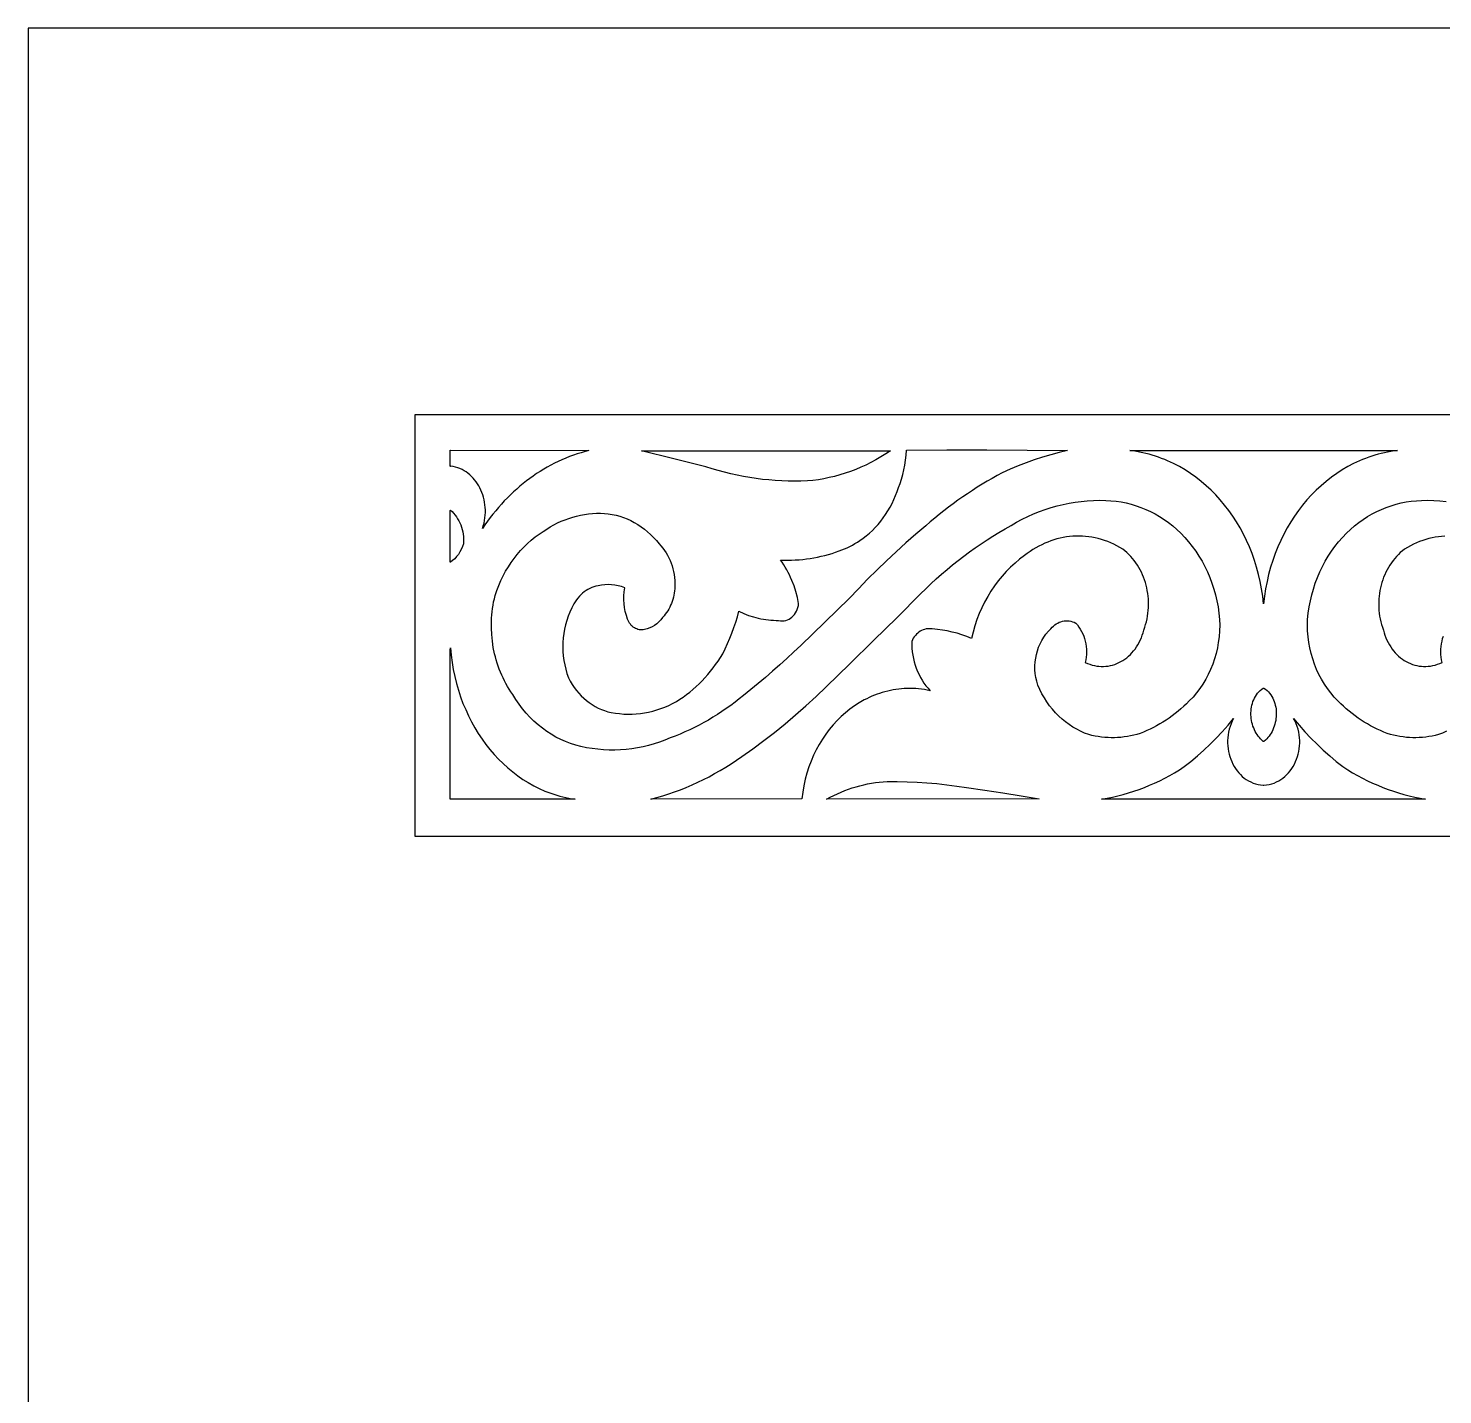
# Model space of a CAD drawing. Extents: x -200 to 200, y -245 to 245.
# Drawn here: x -200 to 1.2, y 50.5 to 245 of the extents above; entities that cross this region are included whole.
import ezdxf

# ---------------------------------------------------------------- set-up
doc = ezdxf.new("R2010")
doc.units = 0
doc.layers.add('LAYER_1', color=18, linetype='CONTINUOUS')
doc.layers.add('LAYER_2', color=174, linetype='CONTINUOUS')

msp = doc.modelspace()

# ---------------------------------------------------------------- linework, layer by layer
at = {"layer": 'LAYER_1'}
for points in [[(-200, -245), (200, -245), (200, 245), (-200, 245)], [(-120.24, 184.9), (-120.8, 184.75), (-121.36, 184.59), (-121.91, 184.42), (-122.46, 184.23), (-123, 184.03), (-123.54, 183.81), (-124.08, 183.58), (-124.61, 183.34), (-125.13, 183.09), (-125.65, 182.82), (-126.17, 182.53), (-126.68, 182.24), (-127.18, 181.93), (-127.68, 181.61), (-128.17, 181.27), (-128.65, 180.93), (-129.13, 180.57), (-129.6, 180.2), (-130.06, 179.82), (-130.52, 179.42), (-130.97, 179.01), (-131.41, 178.59), (-131.85, 178.16), (-132.28, 177.72), (-132.69, 177.27), (-133.11, 176.81), (-133.51, 176.33), (-133.9, 175.84), (-134.29, 175.35), (-134.66, 174.84), (-135.03, 174.32), (-135.39, 173.79), (-135.27, 174.17), (-135.17, 174.55), (-135.09, 174.93), (-135.03, 175.3), (-134.99, 175.68), (-134.97, 176.06), (-134.97, 176.44), (-134.99, 176.81), (-135.03, 177.18), (-135.08, 177.54), (-135.15, 177.9), (-135.24, 178.25), (-135.34, 178.59), (-135.47, 178.93), (-135.6, 179.25), (-135.75, 179.57), (-135.92, 179.88), (-136.1, 180.17), (-136.29, 180.45), (-136.5, 180.73), (-136.72, 180.98), (-136.96, 181.22), (-137.2, 181.45), (-137.46, 181.66), (-137.73, 181.85), (-138.01, 182.03), (-138.3, 182.19), (-138.6, 182.32), (-138.91, 182.44), (-139.23, 182.54), (-139.55, 182.61), (-139.89, 182.66), (-139.95, 182.65), (-139.95, 182.65), (-139.95, 182.65), (-140, 182.66), (-140, 184.97), (-139.95, 184.97), (-139.95, 184.97), (-139.95, 184.97)], [(-57.9, 184.97), (-52.18, 184.91), (-53.37, 184.62), (-54.55, 184.31), (-55.73, 183.96), (-56.89, 183.57), (-58.05, 183.16), (-59.2, 182.72), (-60.34, 182.24), (-61.47, 181.73), (-62.19, 181.34), (-62.9, 180.94), (-63.61, 180.53), (-64.31, 180.1), (-65.01, 179.67), (-65.7, 179.22), (-66.39, 178.76), (-67.07, 178.3), (-67.75, 177.82), (-68.42, 177.33), (-69.08, 176.84), (-69.74, 176.33), (-70.4, 175.81), (-71.04, 175.28), (-71.68, 174.74), (-72.32, 174.19), (-73.74, 172.99), (-75.15, 171.76), (-76.54, 170.5), (-77.91, 169.22), (-79.26, 167.92), (-80.6, 166.59), (-81.92, 165.23), (-83.22, 163.86), (-90.11, 157.17), (-91.1, 156.24), (-92.1, 155.32), (-93.11, 154.41), (-94.12, 153.51), (-95.15, 152.62), (-96.18, 151.75), (-97.22, 150.89), (-98.26, 150.04), (-98.86, 149.55), (-99.46, 149.08), (-100.08, 148.62), (-100.7, 148.17), (-101.33, 147.74), (-101.96, 147.33), (-102.6, 146.93), (-103.25, 146.54), (-103.91, 146.17), (-104.57, 145.82), (-105.24, 145.48), (-105.91, 145.15), (-106.59, 144.84), (-107.28, 144.55), (-107.97, 144.27), (-108.67, 144.01), (-109.43, 143.7), (-110.2, 143.41), (-110.98, 143.16), (-111.76, 142.93), (-112.55, 142.74), (-113.35, 142.59), (-114.15, 142.46), (-114.95, 142.36), (-115.75, 142.3), (-116.56, 142.27), (-117.37, 142.27), (-118.17, 142.31), (-118.98, 142.38), (-119.78, 142.48), (-120.58, 142.61), (-121.38, 142.77), (-122.12, 142.96), (-122.85, 143.2), (-123.56, 143.47), (-124.25, 143.78), (-124.93, 144.12), (-125.6, 144.51), (-126.25, 144.93), (-126.87, 145.38), (-127.48, 145.87), (-128.07, 146.4), (-128.63, 146.95), (-129.18, 147.54), (-129.7, 148.16), (-130.19, 148.8), (-130.65, 149.48), (-131.09, 150.19), (-131.35, 150.56), (-131.59, 150.94), (-131.83, 151.33), (-132.05, 151.72), (-132.26, 152.13), (-132.46, 152.53), (-132.65, 152.95), (-132.83, 153.37), (-133, 153.79), (-133.15, 154.22), (-133.3, 154.65), (-133.43, 155.09), (-133.55, 155.53), (-133.66, 155.98), (-133.85, 156.88), (-133.98, 157.79), (-134.07, 158.71), (-134.12, 159.64), (-134.12, 160.1), (-134.11, 160.57), (-134.09, 161.03), (-134.06, 161.5), (-134.01, 161.96), (-133.95, 162.43), (-133.88, 162.89), (-133.8, 163.35), (-133.7, 163.81), (-133.6, 164.27), (-133.35, 164.99), (-133.07, 165.7), (-132.77, 166.39), (-132.44, 167.06), (-132.09, 167.71), (-131.71, 168.35), (-131.31, 168.96), (-130.89, 169.55), (-130.44, 170.12), (-129.97, 170.66), (-129.48, 171.19), (-128.97, 171.68), (-128.44, 172.15), (-127.89, 172.6), (-127.33, 173.01), (-126.74, 173.4), (-126.24, 173.73), (-125.74, 174.04), (-125.23, 174.32), (-124.71, 174.59), (-124.18, 174.83), (-123.64, 175.05), (-123.1, 175.24), (-122.55, 175.41), (-122, 175.57), (-121.45, 175.69), (-120.89, 175.8), (-120.32, 175.88), (-119.76, 175.93), (-119.19, 175.97), (-118.62, 175.98), (-118.04, 175.96), (-117.49, 175.9), (-116.93, 175.81), (-116.39, 175.69), (-115.85, 175.55), (-115.32, 175.37), (-114.8, 175.16), (-114.29, 174.93), (-113.79, 174.66), (-113.3, 174.37), (-112.82, 174.06), (-112.36, 173.71), (-111.91, 173.34), (-111.47, 172.95), (-111.05, 172.53), (-110.65, 172.09), (-110.27, 171.62), (-110, 171.32), (-109.74, 171.01), (-109.5, 170.68), (-109.28, 170.34), (-109.07, 169.99), (-108.88, 169.63), (-108.71, 169.26), (-108.56, 168.87), (-108.42, 168.48), (-108.31, 168.08), (-108.21, 167.67), (-108.13, 167.26), (-108.07, 166.84), (-108.03, 166.41), (-108.02, 165.98), (-108.02, 165.55), (-108.03, 165.24), (-108.06, 164.93), (-108.1, 164.62), (-108.16, 164.32), (-108.22, 164.02), (-108.3, 163.72), (-108.4, 163.43), (-108.5, 163.15), (-108.62, 162.87), (-108.75, 162.6), (-108.89, 162.33), (-109.04, 162.08), (-109.2, 161.83), (-109.38, 161.59), (-109.56, 161.36), (-109.76, 161.14), (-110.02, 160.82), (-110.3, 160.52), (-110.6, 160.25), (-110.92, 160.02), (-111.25, 159.82), (-111.6, 159.65), (-111.97, 159.51), (-112.34, 159.42), (-112.53, 159.38), (-112.72, 159.37), (-112.9, 159.37), (-113.09, 159.4), (-113.27, 159.44), (-113.44, 159.5), (-113.61, 159.57), (-113.77, 159.66), (-113.93, 159.77), (-114.08, 159.89), (-114.22, 160.02), (-114.34, 160.17), (-114.46, 160.34), (-114.57, 160.51), (-114.66, 160.7), (-114.74, 160.9), (-114.92, 161.44), (-115.07, 161.98), (-115.18, 162.54), (-115.25, 163.1), (-115.28, 163.67), (-115.27, 164.24), (-115.22, 164.81), (-115.13, 165.38), (-115.6, 165.54), (-116.07, 165.66), (-116.54, 165.74), (-117.02, 165.8), (-117.5, 165.81), (-117.98, 165.8), (-118.47, 165.74), (-118.94, 165.66), (-119.24, 165.59), (-119.54, 165.5), (-119.83, 165.4), (-120.11, 165.27), (-120.39, 165.13), (-120.65, 164.97), (-120.91, 164.79), (-121.15, 164.59), (-121.39, 164.38), (-121.61, 164.15), (-121.83, 163.91), (-122.03, 163.65), (-122.22, 163.38), (-122.39, 163.09), (-122.55, 162.8), (-122.7, 162.49), (-122.96, 161.91), (-123.19, 161.32), (-123.4, 160.71), (-123.57, 160.1), (-123.71, 159.48), (-123.82, 158.85), (-123.89, 158.22), (-123.94, 157.58), (-123.95, 156.95), (-123.94, 156.31), (-123.89, 155.67), (-123.8, 155.04), (-123.69, 154.41), (-123.55, 153.78), (-123.37, 153.17), (-123.16, 152.56), (-122.91, 152.08), (-122.63, 151.62), (-122.33, 151.19), (-122.02, 150.77), (-121.69, 150.37), (-121.34, 150), (-120.97, 149.65), (-120.59, 149.32), (-120.19, 149.02), (-119.78, 148.74), (-119.35, 148.48), (-118.92, 148.25), (-118.47, 148.05), (-118.01, 147.88), (-117.54, 147.73), (-117.07, 147.62), (-116.48, 147.52), (-115.88, 147.45), (-115.29, 147.4), (-114.69, 147.38), (-114.1, 147.39), (-113.51, 147.42), (-112.92, 147.48), (-112.33, 147.57), (-111.75, 147.68), (-111.16, 147.81), (-110.59, 147.98), (-110.02, 148.17), (-109.45, 148.38), (-108.9, 148.62), (-108.35, 148.88), (-107.8, 149.17), (-107.31, 149.49), (-106.83, 149.82), (-106.36, 150.17), (-105.9, 150.53), (-105.45, 150.91), (-105.01, 151.31), (-104.58, 151.71), (-104.15, 152.13), (-103.74, 152.57), (-103.35, 153.02), (-102.96, 153.48), (-102.58, 153.96), (-102.22, 154.44), (-101.87, 154.94), (-101.53, 155.46), (-101.2, 155.98), (-100.85, 156.7), (-100.52, 157.44), (-100.2, 158.18), (-99.91, 158.93), (-99.63, 159.69), (-99.37, 160.46), (-99.13, 161.24), (-98.91, 162.02), (-98.23, 161.71), (-97.55, 161.44), (-96.85, 161.22), (-96.5, 161.12), (-96.15, 161.03), (-95.79, 160.96), (-95.43, 160.89), (-95.07, 160.84), (-94.71, 160.79), (-94.35, 160.76), (-93.99, 160.74), (-93.63, 160.72), (-93.26, 160.72), (-93, 160.68), (-92.75, 160.66), (-92.49, 160.68), (-92.25, 160.73), (-92.01, 160.81), (-91.78, 160.91), (-91.56, 161.04), (-91.36, 161.2), (-91.17, 161.38), (-91, 161.58), (-90.85, 161.8), (-90.71, 162.03), (-90.6, 162.29), (-90.51, 162.56), (-90.45, 162.85), (-90.41, 163.15), (-90.59, 163.99), (-90.81, 164.82), (-91.07, 165.63), (-91.38, 166.42), (-91.55, 166.81), (-91.73, 167.19), (-91.91, 167.56), (-92.11, 167.93), (-92.32, 168.29), (-92.54, 168.64), (-92.77, 168.99), (-93.01, 169.32), (-92.48, 169.31), (-91.95, 169.3), (-91.42, 169.31), (-90.89, 169.33), (-90.36, 169.36), (-89.83, 169.41), (-89.3, 169.47), (-88.78, 169.55), (-88.26, 169.63), (-87.73, 169.73), (-87.21, 169.85), (-86.69, 169.97), (-86.18, 170.11), (-85.66, 170.26), (-85.15, 170.43), (-84.65, 170.61), (-84.26, 170.75), (-83.88, 170.9), (-83.5, 171.07), (-83.13, 171.25), (-82.77, 171.45), (-82.41, 171.66), (-82.05, 171.88), (-81.71, 172.11), (-81.24, 172.43), (-80.79, 172.78), (-80.35, 173.15), (-79.92, 173.54), (-79.51, 173.95), (-79.12, 174.39), (-78.74, 174.84), (-78.38, 175.31), (-78.04, 175.79), (-77.72, 176.3), (-77.41, 176.82), (-77.13, 177.36), (-76.86, 177.91), (-76.62, 178.48), (-76.4, 179.07), (-76.2, 179.66), (-75.98, 180.23), (-75.79, 180.84), (-75.61, 181.48), (-75.46, 182.14), (-75.32, 182.82), (-75.22, 183.52), (-75.13, 184.23), (-75.08, 184.95), (-69.35, 184.99), (-63.63, 185)], [(-78.03, 184.42), (-78.71, 183.99), (-79.41, 183.58), (-80.12, 183.2), (-80.84, 182.84), (-81.56, 182.51), (-82.29, 182.2), (-83.03, 181.92), (-83.78, 181.66), (-84.53, 181.43), (-85.29, 181.22), (-86.06, 181.04), (-86.83, 180.88), (-87.61, 180.75), (-88.38, 180.65), (-89.17, 180.57), (-90.08, 180.54), (-90.99, 180.53), (-91.91, 180.54), (-92.82, 180.58), (-93.73, 180.63), (-94.64, 180.71), (-95.55, 180.8), (-96.46, 180.92), (-97.36, 181.05), (-98.26, 181.21), (-99.16, 181.39), (-100.06, 181.59), (-100.95, 181.81), (-101.84, 182.05), (-102.72, 182.31), (-103.61, 182.6), (-108.18, 183.71), (-112.75, 184.86), (-77.35, 184.88)], [(-5.69, 184.84), (-6.16, 184.77), (-6.62, 184.68), (-7.08, 184.59), (-7.54, 184.48), (-7.99, 184.36), (-8.43, 184.24), (-8.88, 184.1), (-9.32, 183.95), (-9.75, 183.79), (-10.19, 183.62), (-10.61, 183.43), (-11.04, 183.24), (-11.46, 183.04), (-12.28, 182.61), (-13.08, 182.14), (-13.87, 181.63), (-14.63, 181.09), (-15.37, 180.51), (-16.09, 179.9), (-16.79, 179.25), (-17.46, 178.58), (-18.1, 177.87), (-18.72, 177.13), (-19.31, 176.36), (-19.88, 175.56), (-20.41, 174.74), (-20.92, 173.89), (-21.39, 173.01), (-21.83, 172.11), (-22.25, 171.19), (-22.62, 170.24), (-22.97, 169.27), (-23.28, 168.29), (-23.55, 167.28), (-23.78, 166.26), (-23.98, 165.22), (-24.14, 164.16), (-24.27, 163.09), (-24.39, 164.16), (-24.55, 165.22), (-24.75, 166.26), (-24.98, 167.28), (-25.26, 168.29), (-25.56, 169.27), (-25.91, 170.24), (-26.29, 171.19), (-26.7, 172.11), (-27.14, 173.01), (-27.61, 173.89), (-28.12, 174.74), (-28.65, 175.56), (-29.22, 176.36), (-29.81, 177.13), (-30.43, 177.87), (-31.07, 178.58), (-31.74, 179.25), (-32.44, 179.9), (-33.16, 180.51), (-33.9, 181.09), (-34.66, 181.63), (-35.45, 182.14), (-36.25, 182.61), (-37.07, 183.04), (-37.49, 183.24), (-37.92, 183.43), (-38.34, 183.62), (-38.78, 183.79), (-39.21, 183.95), (-39.65, 184.1), (-40.1, 184.24), (-40.54, 184.36), (-41, 184.48), (-41.45, 184.59), (-41.91, 184.68), (-42.37, 184.77), (-42.84, 184.84), (-43.31, 184.9), (-5.22, 184.9)], [(-46.72, 177.8), (-45.99, 177.76), (-45.26, 177.69), (-44.54, 177.58), (-43.82, 177.44), (-43.11, 177.26), (-42.41, 177.05), (-41.72, 176.81), (-41.04, 176.53), (-40.36, 176.22), (-39.7, 175.87), (-39.06, 175.49), (-38.42, 175.09), (-37.81, 174.65), (-37.2, 174.17), (-36.62, 173.67), (-36.05, 173.14), (-35.47, 172.54), (-34.93, 171.91), (-34.41, 171.25), (-33.92, 170.57), (-33.46, 169.87), (-33.03, 169.14), (-32.63, 168.39), (-32.26, 167.62), (-31.92, 166.83), (-31.62, 166.02), (-31.35, 165.19), (-31.12, 164.35), (-30.91, 163.5), (-30.75, 162.64), (-30.62, 161.76), (-30.52, 160.87), (-30.51, 160.04), (-30.53, 159.22), (-30.6, 158.4), (-30.71, 157.6), (-30.85, 156.8), (-31.03, 156.01), (-31.26, 155.24), (-31.51, 154.49), (-31.81, 153.75), (-32.14, 153.04), (-32.51, 152.34), (-32.91, 151.67), (-33.34, 151.02), (-33.81, 150.41), (-34.31, 149.82), (-34.84, 149.26), (-35.23, 148.87), (-35.62, 148.5), (-36.03, 148.14), (-36.43, 147.8), (-36.85, 147.46), (-37.27, 147.14), (-37.7, 146.83), (-38.14, 146.53), (-38.59, 146.25), (-39.03, 145.98), (-39.49, 145.72), (-39.95, 145.48), (-40.42, 145.24), (-40.89, 145.03), (-41.37, 144.82), (-41.85, 144.63), (-42.3, 144.5), (-42.75, 144.38), (-43.2, 144.28), (-43.65, 144.2), (-44.11, 144.13), (-44.57, 144.08), (-45.03, 144.04), (-45.49, 144.03), (-45.94, 144.02), (-46.4, 144.04), (-46.86, 144.07), (-47.32, 144.12), (-47.78, 144.18), (-48.23, 144.26), (-48.69, 144.36), (-49.14, 144.47), (-49.73, 144.69), (-50.3, 144.94), (-50.86, 145.23), (-51.41, 145.54), (-51.94, 145.89), (-52.45, 146.27), (-52.94, 146.68), (-53.42, 147.11), (-53.87, 147.58), (-54.3, 148.07), (-54.71, 148.58), (-55.1, 149.13), (-55.46, 149.69), (-55.8, 150.28), (-56.11, 150.89), (-56.39, 151.52), (-56.55, 152.06), (-56.67, 152.61), (-56.75, 153.16), (-56.79, 153.71), (-56.79, 154.26), (-56.76, 154.81), (-56.69, 155.35), (-56.58, 155.88), (-56.44, 156.4), (-56.27, 156.91), (-56.06, 157.4), (-55.81, 157.88), (-55.54, 158.33), (-55.23, 158.76), (-54.89, 159.17), (-54.52, 159.54), (-54.34, 159.74), (-54.16, 159.92), (-53.96, 160.09), (-53.76, 160.23), (-53.55, 160.35), (-53.33, 160.45), (-53.1, 160.54), (-52.87, 160.6), (-52.64, 160.64), (-52.41, 160.67), (-52.17, 160.67), (-51.93, 160.65), (-51.69, 160.61), (-51.46, 160.54), (-51.23, 160.46), (-51, 160.35), (-50.76, 160.08), (-50.54, 159.78), (-50.34, 159.48), (-50.16, 159.16), (-50, 158.83), (-49.86, 158.48), (-49.74, 158.13), (-49.64, 157.77), (-49.56, 157.4), (-49.5, 157.03), (-49.47, 156.65), (-49.46, 156.27), (-49.47, 155.89), (-49.5, 155.51), (-49.56, 155.13), (-49.64, 154.75), (-49.32, 154.6), (-48.99, 154.48), (-48.67, 154.37), (-48.34, 154.29), (-48.01, 154.23), (-47.69, 154.19), (-47.36, 154.17), (-47.03, 154.17), (-46.71, 154.19), (-46.39, 154.23), (-46.07, 154.29), (-45.76, 154.37), (-45.45, 154.46), (-45.15, 154.58), (-44.85, 154.71), (-44.56, 154.86), (-44.28, 155.03), (-44, 155.21), (-43.73, 155.41), (-43.47, 155.63), (-43.22, 155.86), (-42.99, 156.11), (-42.76, 156.37), (-42.54, 156.65), (-42.34, 156.94), (-42.15, 157.24), (-41.97, 157.56), (-41.81, 157.89), (-41.66, 158.24), (-41.52, 158.6), (-41.41, 158.96), (-41.31, 159.35), (-41.17, 159.74), (-41.05, 160.14), (-40.94, 160.53), (-40.85, 160.94), (-40.78, 161.34), (-40.72, 161.74), (-40.68, 162.15), (-40.65, 162.55), (-40.64, 162.96), (-40.64, 163.36), (-40.66, 163.77), (-40.7, 164.17), (-40.74, 164.56), (-40.81, 164.96), (-40.89, 165.35), (-40.98, 165.74), (-41.09, 166.12), (-41.21, 166.49), (-41.34, 166.86), (-41.49, 167.23), (-41.65, 167.58), (-41.83, 167.93), (-42.02, 168.27), (-42.22, 168.6), (-42.44, 168.93), (-42.67, 169.24), (-42.91, 169.54), (-43.17, 169.83), (-43.43, 170.11), (-43.71, 170.38), (-44, 170.63), (-44.31, 170.87), (-44.73, 171.12), (-45.15, 171.35), (-45.58, 171.57), (-46.01, 171.76), (-46.45, 171.94), (-46.89, 172.1), (-47.33, 172.24), (-47.78, 172.36), (-48.23, 172.47), (-48.68, 172.56), (-49.13, 172.62), (-49.59, 172.68), (-50.04, 172.71), (-50.5, 172.72), (-50.95, 172.72), (-51.41, 172.7), (-51.86, 172.66), (-52.32, 172.6), (-52.77, 172.53), (-53.21, 172.43), (-53.66, 172.32), (-54.1, 172.19), (-54.54, 172.05), (-54.98, 171.88), (-55.41, 171.7), (-55.84, 171.5), (-56.26, 171.29), (-56.68, 171.05), (-57.09, 170.8), (-57.49, 170.53), (-57.89, 170.24), (-58.28, 169.94), (-58.97, 169.42), (-59.63, 168.87), (-60.27, 168.29), (-60.89, 167.67), (-61.47, 167.02), (-62.03, 166.34), (-62.55, 165.63), (-63.05, 164.89), (-63.51, 164.13), (-63.95, 163.34), (-64.35, 162.53), (-64.71, 161.7), (-65.05, 160.84), (-65.34, 159.96), (-65.6, 159.07), (-65.83, 158.16), (-66.5, 158.43), (-67.18, 158.68), (-67.87, 158.89), (-68.57, 159.07), (-69.27, 159.23), (-69.97, 159.35), (-70.68, 159.44), (-71.4, 159.51), (-71.62, 159.53), (-71.85, 159.54), (-72.07, 159.53), (-72.29, 159.5), (-72.5, 159.44), (-72.71, 159.37), (-72.92, 159.28), (-73.11, 159.18), (-73.3, 159.05), (-73.48, 158.91), (-73.65, 158.75), (-73.81, 158.58), (-73.96, 158.39), (-74.1, 158.19), (-74.22, 157.97), (-74.33, 157.74), (-74.32, 157.24), (-74.29, 156.75), (-74.24, 156.26), (-74.17, 155.77), (-74.08, 155.29), (-73.96, 154.82), (-73.82, 154.36), (-73.67, 153.91), (-73.49, 153.46), (-73.29, 153.03), (-73.07, 152.61), (-72.83, 152.2), (-72.58, 151.81), (-72.3, 151.43), (-72.01, 151.07), (-71.7, 150.72), (-72.11, 150.8), (-72.52, 150.88), (-72.93, 150.93), (-73.34, 150.98), (-73.75, 151.01), (-74.16, 151.03), (-74.57, 151.04), (-74.97, 151.03), (-75.38, 151.02), (-75.78, 150.99), (-76.17, 150.95), (-76.57, 150.9), (-76.96, 150.83), (-77.35, 150.76), (-77.74, 150.67), (-78.13, 150.57), (-78.51, 150.46), (-78.89, 150.34), (-79.26, 150.21), (-79.63, 150.07), (-80, 149.92), (-80.36, 149.75), (-80.72, 149.58), (-81.08, 149.4), (-81.78, 149), (-82.45, 148.57), (-83.11, 148.1), (-83.75, 147.59), (-84.36, 147.04), (-84.95, 146.46), (-85.51, 145.85), (-86.05, 145.2), (-86.56, 144.53), (-87.04, 143.82), (-87.49, 143.08), (-87.9, 142.32), (-88.29, 141.52), (-88.64, 140.71), (-88.95, 139.86), (-89.23, 139), (-89.47, 138.11), (-89.67, 137.2), (-89.83, 136.26), (-89.95, 135.31), (-111.46, 135.27), (-110.6, 135.5), (-109.75, 135.75), (-108.9, 136.02), (-108.06, 136.31), (-107.23, 136.62), (-106.4, 136.95), (-105.58, 137.3), (-104.76, 137.68), (-103.95, 138.07), (-103.15, 138.48), (-102.36, 138.91), (-101.57, 139.35), (-100.79, 139.82), (-100.02, 140.31), (-99.26, 140.81), (-98.51, 141.34), (-96.93, 142.45), (-95.38, 143.61), (-93.84, 144.79), (-92.33, 146.02), (-90.84, 147.28), (-89.38, 148.57), (-87.93, 149.91), (-86.52, 151.27), (-83.13, 154.55), (-79.77, 157.84), (-76.41, 161.16), (-73.08, 164.5), (-72.34, 165.22), (-71.59, 165.93), (-70.84, 166.62), (-70.07, 167.3), (-69.29, 167.96), (-68.51, 168.61), (-67.71, 169.24), (-66.91, 169.86), (-66.1, 170.46), (-65.28, 171.05), (-64.45, 171.62), (-63.61, 172.18), (-62.77, 172.72), (-61.91, 173.24), (-61.05, 173.75), (-60.18, 174.24), (-59.4, 174.7), (-58.61, 175.12), (-57.8, 175.52), (-56.99, 175.88), (-56.17, 176.22), (-55.34, 176.52), (-54.5, 176.79), (-53.65, 177.03), (-52.8, 177.24), (-51.95, 177.41), (-51.08, 177.56), (-50.22, 177.67), (-49.35, 177.75), (-48.47, 177.8), (-47.6, 177.82)], [(-139.71, 176.2), (-139.49, 175.97), (-139.29, 175.72), (-139.09, 175.46), (-138.92, 175.19), (-138.76, 174.91), (-138.61, 174.61), (-138.48, 174.31), (-138.37, 173.99), (-138.28, 173.67), (-138.2, 173.34), (-138.14, 173.01), (-138.1, 172.67), (-138.08, 172.32), (-138.08, 171.98), (-138.1, 171.63), (-138.23, 171.22), (-138.4, 170.83), (-138.6, 170.46), (-138.82, 170.12), (-139.07, 169.8), (-139.34, 169.5), (-139.63, 169.24), (-139.95, 169), (-139.95, 169), (-139.95, 169), (-140, 169.02), (-140, 176.38), (-139.95, 176.41), (-139.95, 176.41), (-139.95, 176.41)], [(-139.85, 155.79), (-139.72, 154.75), (-139.54, 153.74), (-139.33, 152.74), (-139.09, 151.76), (-138.81, 150.79), (-138.5, 149.85), (-138.16, 148.92), (-137.78, 148.02), (-137.37, 147.13), (-136.94, 146.27), (-136.47, 145.44), (-135.98, 144.63), (-135.45, 143.84), (-134.9, 143.08), (-134.33, 142.35), (-133.73, 141.65), (-133.1, 140.98), (-132.45, 140.34), (-131.78, 139.73), (-131.08, 139.15), (-130.37, 138.61), (-129.63, 138.1), (-128.88, 137.63), (-128.1, 137.2), (-127.31, 136.8), (-126.5, 136.44), (-126.09, 136.28), (-125.67, 136.12), (-125.25, 135.98), (-124.83, 135.85), (-124.4, 135.72), (-123.97, 135.61), (-123.54, 135.51), (-123.1, 135.42), (-122.66, 135.34), (-122.22, 135.27), (-140, 135.27), (-140, 156.52), (-140, 156.5), (-139.99, 156.53), (-139.99, 156.5), (-139.95, 156.83), (-139.95, 156.81), (-139.95, 156.83)], [(-23.99, 150.93), (-23.78, 150.75), (-23.58, 150.56), (-23.41, 150.35), (-23.24, 150.13), (-23.1, 149.91), (-22.97, 149.67), (-22.85, 149.43), (-22.75, 149.18), (-22.67, 148.92), (-22.6, 148.66), (-22.54, 148.39), (-22.5, 148.12), (-22.48, 147.85), (-22.46, 147.57), (-22.46, 147.3), (-22.48, 147.02), (-22.51, 146.75), (-22.55, 146.47), (-22.61, 146.2), (-22.67, 145.94), (-22.75, 145.68), (-22.85, 145.42), (-22.95, 145.17), (-23.07, 144.93), (-23.2, 144.69), (-23.34, 144.47), (-23.49, 144.25), (-23.66, 144.05), (-23.83, 143.85), (-24.02, 143.67), (-24.22, 143.5), (-24.23, 143.51), (-24.25, 143.5), (-24.27, 143.51), (-24.28, 143.5), (-24.3, 143.51), (-24.32, 143.5), (-24.51, 143.67), (-24.7, 143.85), (-24.87, 144.05), (-25.04, 144.25), (-25.19, 144.47), (-25.33, 144.69), (-25.46, 144.93), (-25.58, 145.17), (-25.68, 145.42), (-25.78, 145.68), (-25.86, 145.94), (-25.93, 146.2), (-25.98, 146.47), (-26.02, 146.75), (-26.05, 147.02), (-26.07, 147.3), (-26.07, 147.57), (-26.06, 147.85), (-26.03, 148.12), (-25.99, 148.39), (-25.93, 148.66), (-25.86, 148.92), (-25.78, 149.18), (-25.68, 149.43), (-25.56, 149.67), (-25.43, 149.91), (-25.29, 150.13), (-25.13, 150.35), (-24.95, 150.56), (-24.75, 150.75), (-24.54, 150.93), (-24.32, 151.1), (-24.3, 151.09), (-24.28, 151.1), (-24.27, 151.09), (-24.25, 151.1), (-24.23, 151.09), (-24.22, 151.1)], [(-19.2, 145.8), (-18.38, 144.87), (-17.54, 143.97), (-16.67, 143.09), (-15.78, 142.25), (-14.87, 141.44), (-13.93, 140.66), (-12.98, 139.91), (-12.3, 139.47), (-11.61, 139.05), (-10.91, 138.65), (-10.2, 138.27), (-9.48, 137.91), (-8.76, 137.57), (-8.03, 137.25), (-7.3, 136.94), (-6.56, 136.66), (-5.81, 136.4), (-5.06, 136.16), (-4.3, 135.94), (-3.54, 135.74), (-2.77, 135.56), (-2, 135.41), (-1.23, 135.27), (-24.22, 135.27), (-24.27, 135.27), (-24.31, 135.27), (-47.31, 135.27), (-46.53, 135.41), (-45.76, 135.56), (-44.99, 135.74), (-44.23, 135.94), (-43.47, 136.16), (-42.72, 136.4), (-41.98, 136.66), (-41.23, 136.94), (-40.5, 137.25), (-39.77, 137.57), (-39.05, 137.91), (-38.33, 138.27), (-37.63, 138.65), (-36.93, 139.05), (-36.23, 139.47), (-35.55, 139.91), (-34.6, 140.66), (-33.66, 141.44), (-32.75, 142.25), (-31.86, 143.09), (-31, 143.97), (-30.15, 144.87), (-29.33, 145.8), (-28.53, 146.76), (-28.73, 146.38), (-28.9, 146), (-29.04, 145.61), (-29.16, 145.22), (-29.26, 144.83), (-29.33, 144.43), (-29.37, 144.03), (-29.4, 143.63), (-29.4, 143.24), (-29.38, 142.85), (-29.33, 142.46), (-29.27, 142.07), (-29.18, 141.7), (-29.08, 141.33), (-28.95, 140.97), (-28.81, 140.62), (-28.64, 140.28), (-28.46, 139.95), (-28.26, 139.63), (-28.05, 139.33), (-27.81, 139.05), (-27.57, 138.78), (-27.3, 138.53), (-27.02, 138.29), (-26.73, 138.08), (-26.42, 137.89), (-26.1, 137.73), (-25.77, 137.58), (-25.42, 137.46), (-25.06, 137.37), (-24.69, 137.3), (-24.31, 137.26), (-24.27, 137.26), (-24.22, 137.26), (-23.84, 137.3), (-23.47, 137.37), (-23.11, 137.46), (-22.76, 137.58), (-22.43, 137.73), (-22.11, 137.89), (-21.8, 138.08), (-21.51, 138.29), (-21.23, 138.53), (-20.96, 138.78), (-20.72, 139.05), (-20.48, 139.33), (-20.27, 139.63), (-20.07, 139.95), (-19.89, 140.28), (-19.72, 140.62), (-19.58, 140.97), (-19.46, 141.33), (-19.35, 141.7), (-19.26, 142.07), (-19.2, 142.46), (-19.16, 142.85), (-19.13, 143.24), (-19.13, 143.63), (-19.16, 144.03), (-19.2, 144.43), (-19.27, 144.83), (-19.37, 145.22), (-19.49, 145.61), (-19.63, 146), (-19.8, 146.38), (-20, 146.76)], [(-74.99, 137.77), (-73.57, 137.71), (-72.16, 137.62), (-70.74, 137.49), (-69.33, 137.34), (-67.93, 137.15), (-66.52, 136.93), (-63.93, 136.57), (-61.35, 136.18), (-58.77, 135.77), (-56.19, 135.32), (-86.43, 135.28), (-85.93, 135.56), (-85.41, 135.82), (-84.9, 136.06), (-84.37, 136.29), (-83.85, 136.5), (-83.32, 136.7), (-82.78, 136.88), (-82.24, 137.05), (-81.7, 137.2), (-81.15, 137.33), (-80.6, 137.45), (-80.05, 137.55), (-79.5, 137.64), (-78.94, 137.7), (-78.38, 137.75), (-77.82, 137.79), (-76.41, 137.79)]]:
    msp.add_lwpolyline(points, close=True, dxfattribs=at)
for points in [[(1.77, 144.94), (1.2, 144.69), (0.61, 144.47), (0.16, 144.36), (-0.3, 144.26), (-0.75, 144.18), (-1.21, 144.12), (-1.67, 144.07), (-2.13, 144.04), (-2.59, 144.02), (-3.05, 144.03), (-3.5, 144.04), (-3.96, 144.08), (-4.42, 144.13), (-4.88, 144.2), (-5.33, 144.28), (-5.78, 144.38), (-6.23, 144.5), (-6.68, 144.63), (-7.16, 144.82), (-7.64, 145.03), (-8.11, 145.24), (-8.58, 145.48), (-9.04, 145.72), (-9.5, 145.98), (-9.95, 146.25), (-10.39, 146.53), (-10.83, 146.83), (-11.26, 147.14), (-11.68, 147.46), (-12.1, 147.8), (-12.51, 148.14), (-12.91, 148.5), (-13.3, 148.87), (-13.69, 149.26), (-14.22, 149.82), (-14.72, 150.41), (-15.19, 151.02), (-15.62, 151.67), (-16.02, 152.34), (-16.39, 153.04), (-16.72, 153.75), (-17.02, 154.49), (-17.28, 155.24), (-17.5, 156.01), (-17.68, 156.8), (-17.83, 157.6), (-17.93, 158.4), (-18, 159.22), (-18.02, 160.04), (-18.01, 160.87), (-17.91, 161.76), (-17.78, 162.64), (-17.62, 163.5), (-17.42, 164.35), (-17.18, 165.19), (-16.91, 166.02), (-16.61, 166.83), (-16.27, 167.62), (-15.9, 168.39), (-15.51, 169.14), (-15.07, 169.87), (-14.61, 170.57), (-14.12, 171.25), (-13.6, 171.91), (-13.06, 172.54), (-12.48, 173.14), (-11.91, 173.67), (-11.33, 174.17), (-10.72, 174.65), (-10.11, 175.09), (-9.47, 175.49), (-8.83, 175.87), (-8.17, 176.22), (-7.5, 176.53), (-6.81, 176.81), (-6.12, 177.05), (-5.42, 177.26), (-4.71, 177.44), (-3.99, 177.58), (-3.27, 177.69), (-2.54, 177.76), (-1.81, 177.8), (-0.93, 177.82), (-0.06, 177.8), (0.82, 177.75), (1.69, 177.67)], [(1.51, 172.71), (1.06, 172.68), (0.6, 172.62), (0.15, 172.56), (-0.3, 172.47), (-0.75, 172.36), (-1.2, 172.24), (-1.64, 172.1), (-2.08, 171.94), (-2.52, 171.76), (-2.95, 171.57), (-3.38, 171.35), (-3.8, 171.12), (-4.22, 170.87), (-4.53, 170.63), (-4.82, 170.38), (-5.1, 170.11), (-5.36, 169.83), (-5.62, 169.54), (-5.86, 169.24), (-6.09, 168.93), (-6.31, 168.6), (-6.51, 168.27), (-6.7, 167.93), (-6.88, 167.58), (-7.04, 167.23), (-7.19, 166.86), (-7.32, 166.49), (-7.44, 166.12), (-7.55, 165.74), (-7.64, 165.35), (-7.72, 164.96), (-7.79, 164.56), (-7.84, 164.17), (-7.87, 163.77), (-7.89, 163.36), (-7.89, 162.96), (-7.88, 162.55), (-7.86, 162.15), (-7.81, 161.74), (-7.76, 161.34), (-7.68, 160.94), (-7.59, 160.53), (-7.49, 160.14), (-7.36, 159.74), (-7.22, 159.35), (-7.12, 158.96), (-7.01, 158.6), (-6.87, 158.24), (-6.73, 157.89), (-6.56, 157.56), (-6.38, 157.24), (-6.19, 156.94), (-5.99, 156.65), (-5.77, 156.37), (-5.55, 156.11), (-5.31, 155.86), (-5.06, 155.63), (-4.8, 155.41), (-4.53, 155.21), (-4.26, 155.03), (-3.97, 154.86), (-3.68, 154.71), (-3.38, 154.58), (-3.08, 154.46), (-2.77, 154.37), (-2.46, 154.29), (-2.14, 154.23), (-1.82, 154.19), (-1.5, 154.17), (-1.17, 154.17), (-0.84, 154.19), (-0.52, 154.23), (-0.19, 154.29), (0.14, 154.37), (0.46, 154.48), (0.79, 154.6), (1.11, 154.75), (1.03, 155.13), (0.97, 155.51), (0.94, 155.89), (0.93, 156.27), (0.94, 156.65), (0.97, 157.03), (1.03, 157.4), (1.11, 157.77), (1.2, 158.13), (1.32, 158.48)]]:
    msp.add_lwpolyline(points, dxfattribs=at)
at = {"layer": 'LAYER_2'}
msp.add_lwpolyline([(-145, 130), (85, 130), (85, -190), (145, -190), (145, 190), (-145, 190)], close=True, dxfattribs=at)

doc.saveas('drawing.dxf')
